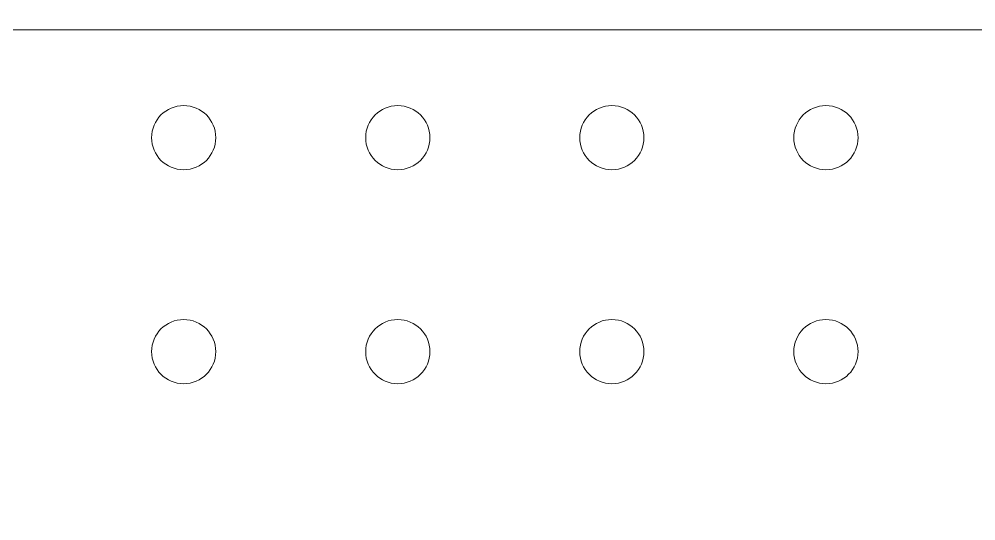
# Model space of a CAD drawing. Header units: millimetres. Extents: x -343 to 152, y -236 to 152.
# Drawn here: x -62.74 to -18.06, y -23.02 to 0.43 of the extents above; entities that cross this region are included whole.
import ezdxf

# ---------------------------------------------------------------- set-up
doc = ezdxf.new("R2010")
doc.units = ezdxf.units.MM
doc.header["$MEASUREMENT"] = 0
doc.layers.add('Layer 1', color=7, linetype='Continuous')

msp = doc.modelspace()

# ---------------------------------------------------------------- linework, layer by layer
at = {"layer": 'Layer 1', "color": 1, "lineweight": 20}
msp.add_open_spline([(-152.5693, -152.5693), (-152.5693, -152.5693), (152.4307, -152.5693), (152.4307, -152.5693), (152.4307, -152.5693), (152.4307, 152.4307), (152.4307, 152.4307), (152.4307, 152.4307), (-152.5693, 152.4307), (-152.5693, 152.4307), (-152.5693, 152.4307), (-152.5693, -152.5693), (-152.5693, -152.5693)], degree=3, knots=[0, 0, 0, 0, 0.25, 0.25, 0.25, 0.5, 0.5, 0.5, 0.75, 0.75, 0.75, 1, 1, 1, 1], dxfattribs=at)
msp.add_open_spline([(-135.0579, -0.0694), (-135.0579, -0.0694), (144.9421, -0.0694), (144.9421, -0.0694)], degree=3, dxfattribs=at)
at = {"layer": 'Layer 1', "color": 253, "lineweight": 9}
for points in [[(-55.058, -3.611), (-55.8864, -3.611), (-56.5579, -4.2826), (-56.5579, -5.1109), (-56.5579, -5.9393), (-55.8864, -6.611), (-55.058, -6.611), (-54.2295, -6.611), (-53.558, -5.9393), (-53.558, -5.1109), (-53.558, -4.2826), (-54.2295, -3.611), (-55.058, -3.611)], [(-45.0579, -3.611), (-45.8863, -3.611), (-46.558, -4.2826), (-46.558, -5.1109), (-46.558, -5.9393), (-45.8863, -6.611), (-45.0579, -6.611), (-44.2296, -6.611), (-43.5579, -5.9393), (-43.5579, -5.1109), (-43.5579, -4.2826), (-44.2296, -3.611), (-45.0579, -3.611)], [(-35.058, -3.611), (-35.8864, -3.611), (-36.5579, -4.2826), (-36.5579, -5.1109), (-36.5579, -5.9393), (-35.8864, -6.611), (-35.058, -6.611), (-34.2295, -6.611), (-33.558, -5.9393), (-33.558, -5.1109), (-33.558, -4.2826), (-34.2295, -3.611), (-35.058, -3.611)], [(-25.058, -3.611), (-25.8863, -3.611), (-26.558, -4.2826), (-26.558, -5.1109), (-26.558, -5.9393), (-25.8863, -6.611), (-25.058, -6.611), (-24.2296, -6.611), (-23.5579, -5.9393), (-23.5579, -5.1109), (-23.5579, -4.2826), (-24.2296, -3.611), (-25.058, -3.611)], [(-55.058, -13.6109), (-55.8864, -13.6109), (-56.5579, -14.2826), (-56.5579, -15.111), (-56.5579, -15.9394), (-55.8864, -16.6109), (-55.058, -16.6109), (-54.2295, -16.6109), (-53.558, -15.9394), (-53.558, -15.111), (-53.558, -14.2826), (-54.2295, -13.6109), (-55.058, -13.6109)], [(-45.0579, -13.6109), (-45.8863, -13.6109), (-46.558, -14.2826), (-46.558, -15.111), (-46.558, -15.9394), (-45.8863, -16.6109), (-45.0579, -16.6109), (-44.2296, -16.6109), (-43.5579, -15.9394), (-43.5579, -15.111), (-43.5579, -14.2826), (-44.2296, -13.6109), (-45.0579, -13.6109)], [(-35.058, -13.6109), (-35.8864, -13.6109), (-36.5579, -14.2826), (-36.5579, -15.111), (-36.5579, -15.9394), (-35.8864, -16.6109), (-35.058, -16.6109), (-34.2295, -16.6109), (-33.558, -15.9394), (-33.558, -15.111), (-33.558, -14.2826), (-34.2295, -13.6109), (-35.058, -13.6109)], [(-25.058, -13.6109), (-25.8863, -13.6109), (-26.558, -14.2826), (-26.558, -15.111), (-26.558, -15.9394), (-25.8863, -16.6109), (-25.058, -16.6109), (-24.2296, -16.6109), (-23.5579, -15.9394), (-23.5579, -15.111), (-23.5579, -14.2826), (-24.2296, -13.6109), (-25.058, -13.6109)]]:
    msp.add_open_spline(points, degree=3, knots=[0, 0, 0, 0, 0.25, 0.25, 0.25, 0.5, 0.5, 0.5, 0.75, 0.75, 0.75, 1, 1, 1, 1], dxfattribs=at)

doc.saveas('drawing.dxf')
